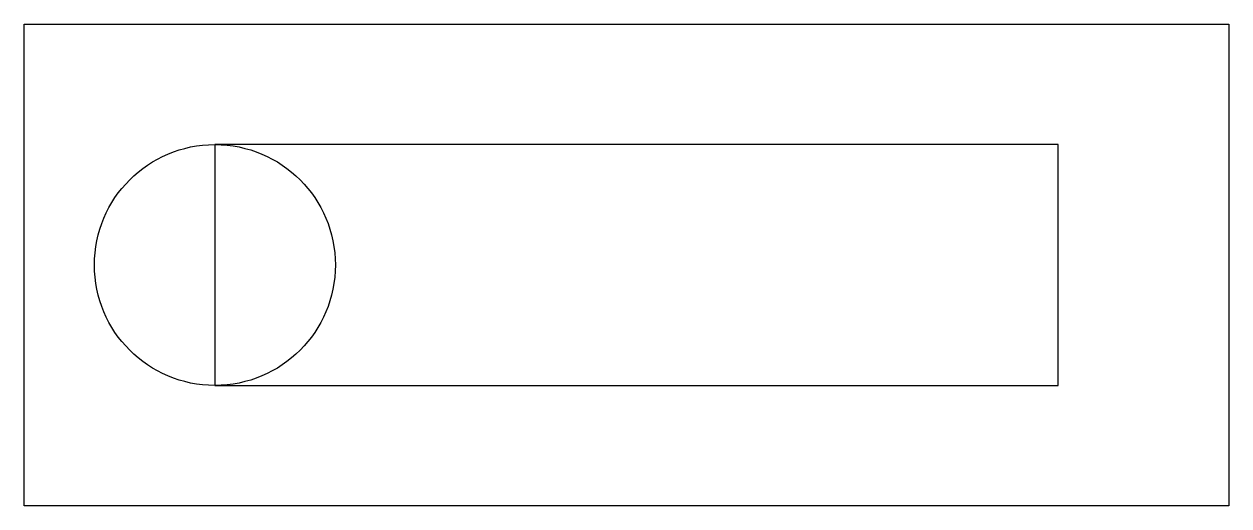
# Model space of a CAD drawing. Header units: millimetres. Extents: x -86 to 14, y -40 to 0.
import ezdxf

# ---------------------------------------------------------------- set-up
doc = ezdxf.new("R2010")
doc.units = ezdxf.units.MM
doc.layers.get('0').update_dxf_attribs({"linetype": 'CONTINUOUS'})

msp = doc.modelspace()

# ---------------------------------------------------------------- linework, layer by layer
for points in [[(-85.83, 0), (14.17, 0), (14.17, -40), (-85.83, -40)], [(0, -10), (-70, -10), (-70, -30), (0, -30)]]:
    msp.add_lwpolyline(points, close=True)
msp.add_circle((-70, -20), 10)

doc.saveas('drawing.dxf')
